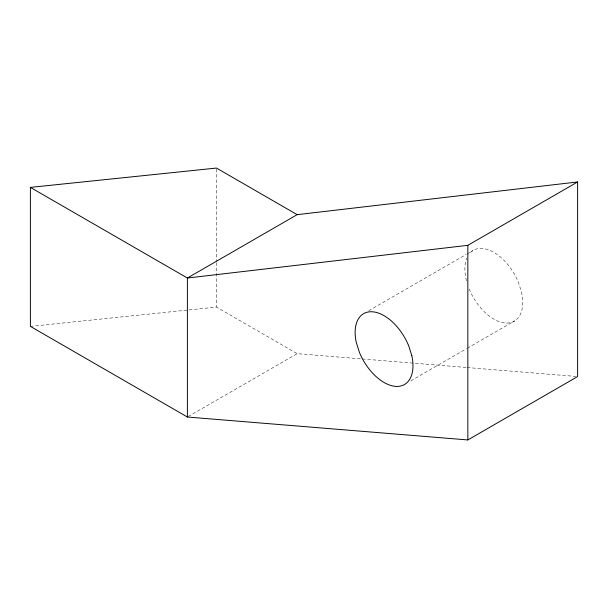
<?xml version="1.0" encoding="UTF-8"?>
<svg xmlns="http://www.w3.org/2000/svg" width="608" height="608" viewBox="0 0 608 608"><rect width="100%" height="100%" fill="white"/><g stroke="black" fill="none" stroke-linecap="round" stroke-linejoin="round"><path stroke-width="0.46" stroke-dasharray="3.04 2.28" d="M368.79 310.68L466.26 254.402M467.081 253.931L472.819 250.618M188.214 416.556L297.152 353.658L361.357 358.902M410.78 380.866L466.48 348.711M467.301 348.24L514.809 320.811M30.4 326.39L216.456 307.07L297.152 353.658M362.307 358.978L466.176 367.468M467.119 367.544L575.715 376.413M466.617 280.904L466.085 279.216A40.911 23.621 60 0 1 466.8 258.172M216.456 169.009L216.456 261.676M216.456 262.626L216.456 307.07M469.156 288.952A40.911 23.621 60 0 0 505.598 323.023A40.911 23.621 60 0 0 521.542 292.212L518.464 282.477A40.911 23.621 60 0 0 468.912 254.342"/><path stroke-width="0.91" d="M297.152 214.654L187.393 278.023L30.4 187.386L30.4 326.39L187.393 417.027L467.841 439.941L577.6 376.572L577.6 181.959L297.152 214.654L216.456 168.059L30.4 187.386M187.393 417.027L187.393 278.023L467.841 245.328L577.6 181.959M467.841 245.328L467.841 439.941M411.783 355.581L408.705 345.846A40.911 23.621 60 0 0 372.271 311.775A40.911 23.621 60 0 0 356.326 342.585L359.404 352.321A40.911 23.621 60 0 0 395.838 386.392A40.911 23.621 60 0 0 411.783 355.581"/></g></svg>
